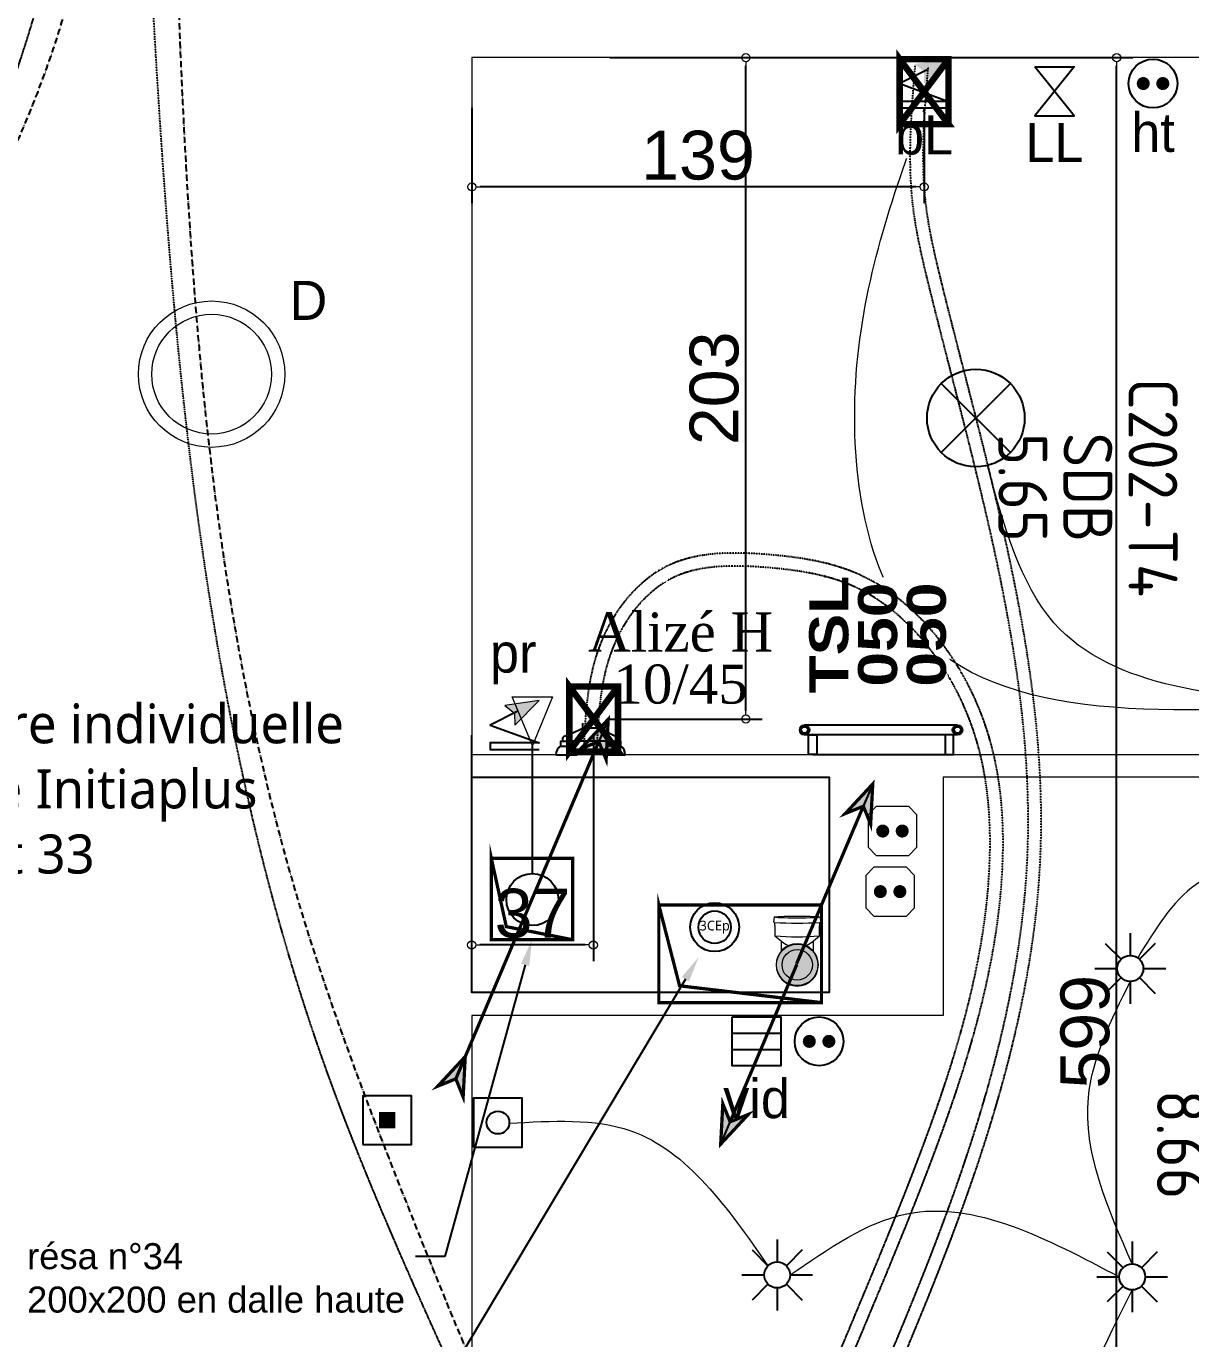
# Model space of a CAD drawing. Header units: millimetres. Extents: x 449410 to 506007, y -379864 to -318775.
# Drawn here: x 468058 to 471638, y -356278 to -352246 of the extents above; entities that cross this region are included whole.
import ezdxf
from ezdxf import colors
from ezdxf.entities.mleader import LeaderData, LeaderLine
from ezdxf.math import Vec2, Vec3

# ---------------------------------------------------------------- set-up
doc = ezdxf.new("R2010")
doc.units = ezdxf.units.MM
doc.set_wipeout_variables(frame=1)
doc.linetypes.add('prlm_ef', pattern=[0.165, 0.1, -0.065])
doc.linetypes.add('prlm_gaz', pattern=[36, 24, -3, 0, -3, 0, -3, 0, -3])
for name, color, linetype, lineweight in [('_GAZELEC-BOITE INCORPO', 36, 'Continuous', 18), ('_GAZELEC-RESERVATION', 1, 'Continuous', 18), ('_GAZELEC-RESERVATION 2', 132, 'Continuous', 18)]:
    doc.layers.add(name, color=color, linetype=linetype, lineweight=lineweight)
for name, color, linetype in [('_GAZELEC-EAU CHAUDE', 1, 'Continuous'), ('GAZ-EU FLECHE', 42, 'Continuous'), ('GAZ-FLECHE VMC', 93, 'Continuous'), ('prlm-CHAUFF', 30, 'Continuous'), ('prlm-CHAUFF-CONV', 20, 'Continuous'), ('prlm-EAU-CHU', 42, 'Continuous'), ('prlm-EAU-EF', 161, 'Continuous'), ('prlm-EAU-EUEV', 25, 'Continuous'), ('prlm-ELEC-CFA', 181, 'Continuous'), ('prlm-ELEC-CFO', 201, 'Continuous'), ('prlm-GAZ', 20, 'Continuous'), ('prlm-GT', 242, 'Continuous'), ('prlm-MOD', 64, 'Continuous'), ('prlm-VMC', 93, 'Continuous')]:
    doc.layers.add(name, color=color, linetype=linetype)
doc.layers.add('prlm-xpoly', color=7, linetype='Continuous', plot=False)
doc.layers.add('prlm-ZEROPLOT', color=254, linetype='Continuous', plot=False)
doc.styles.add('Arial', font='arial.ttf')
doc.styles.add('prlm-chauff', font='trebucbi.ttf', dxfattribs={"height": 18})
doc.styles.add('prlm-chauff-rad', font='ariblk.ttf', dxfattribs={"height": 12})
doc.styles.add('prlm-elec-cfa', font='comic.ttf', dxfattribs={"height": 12})
doc.styles.add('prlm-elec-cfo', font='comic.ttf', dxfattribs={"height": 12})
doc.styles.add('prlm-vmc', font='pala.ttf', dxfattribs={"height": 14})
doc.styles.add('prlm-xpoly', font='isocp.shx', dxfattribs={"height": 15})
doc.styles.get("Standard").update_dxf_attribs({"font": 'arial.ttf'})
doc.dimstyles.new('200', dxfattribs={"dimtxt": 150, "dimasz": 25, "dimexe": 50, "dimexo": 50, "dimgap": 20, "dimtad": 1, "dimdec": 0, "dimlfac": 0.1, "dimdsep": 46, "dimtxsty": 'Arial', "dimblk1": 'DOTBLANK', "dimblk2": 'DOTBLANK', "dimsah": 1, "dimcen": 25, "dimclrd": 5, "dimclre": 5, "dimadec": 0, "dimazin": 0, "dimtfac": 1, "dimtdec": 0, "dimtmove": 0, "dimatfit": 3, "dimldrblk": 'DOTBLANK', "dimfxl": 50, "dimtolj": 1, "dimtzin": 0, "dimarcsym": 0})

# ---------------------------------------------------------------- blocks, each defined once
blk = doc.blocks.new('xi.tsl-050-050')
at = {"layer": 'prlm-CHAUFF-CONV', "linetype": 'ByBlock', "lineweight": -2}
h = blk.add_hatch(color=0, dxfattribs=at)
edge = h.paths.add_edge_path()
edge.add_arc((-23.5, 7.5), 1.5, 0, 360)
edge = h.paths.add_edge_path(flags=17)
edge.add_arc((-23.5, 7.5), 1, 0, 360)
edge = h.paths.add_edge_path()
edge.add_arc((23.5, 7.5), 1.5, 0, 360)
edge = h.paths.add_edge_path(flags=17)
edge.add_arc((23.5, 7.5), 1, 0, 360)
at = {"layer": 'prlm-CHAUFF-CONV', "color": 0, "linetype": 'ByBlock', "lineweight": -2, "flags": 128}
for points in [[(23.5, 9), (-23.5, 9)], [(23.5, 6), (-23.5, 6)]]:
    blk.add_lwpolyline(points, dxfattribs=at)
at = {"layer": 'prlm-CHAUFF-CONV', "color": 0, "linetype": 'ByBlock', "lineweight": -2}
for points in [[(-19.73, 0), (-22.27, 0), (-22.27, 6), (-19.73, 6)], [(19.73, 0), (22.27, 0), (22.27, 6), (19.73, 6)]]:
    blk.add_lwpolyline(points, close=True, dxfattribs=at)
for centre, radius in [((-23.5, 7.5), 1.5), ((-23.5, 7.5), 1), ((23.5, 7.5), 1.5), ((23.5, 7.5), 1)]:
    blk.add_circle(centre, radius, dxfattribs=at)
at = {"layer": 'prlm-ZEROPLOT', "linetype": 'ByBlock', "lineweight": -2, "flags": 128}
blk.add_lwpolyline([(-21, 0), (21, 0)], dxfattribs=at)
blk = doc.blocks.new('xi.be')
at = {"layer": 'prlm-VMC', "color": 0, "linetype": 'ByBlock', "lineweight": 5, "flags": 128}
blk.add_lwpolyline([(-6.17, -15), (6.17, -15), (0, 0)], close=True, dxfattribs=at)
at = {"layer": 'prlm-VMC', "color": 0, "linetype": 'ByBlock', "lineweight": 5}
blk.add_solid([(0, -1), (5.17, -14), (-5.17, -14), (0, -1)], dxfattribs=at)
blk = doc.blocks.new('xi.chu')
at = {"layer": 'prlm-EAU-EUEV', "linetype": 'ByBlock', "lineweight": 5}
blk.add_hatch(color=0, dxfattribs=at).paths.add_polyline_path([(6.5, 0, 1), (-6.5, 0, 1)])
at = {"layer": 'prlm-EAU-EUEV', "color": 0, "linetype": 'ByBlock', "lineweight": 5}
blk.add_circle((0, 0), 6.5, dxfattribs=at)
blk = doc.blocks.new('xi.3cep100-150')
at = {"layer": 'prlm-CHAUFF', "color": 0}
for radius in [7.5, 5]:
    blk.add_circle((0, 0), radius, dxfattribs=at)
at = {"layer": 'prlm-CHAUFF', "color": 0, "insert": (0, 0), "char_height": 3, "width": 9.7815, "attachment_point": 5, "style": 'prlm-chauff'}
blk.add_mtext('3CEp', dxfattribs=at)
blk = doc.blocks.new('xi.cceu1')
at = {"layer": 'prlm-EAU-CHU', "color": 0, "lineweight": 13}
for p, q in [((-4.34, -6.83), (-6.84, -8.91)), ((-4.87, -7.27), (-4.87, -4.09)), ((6.84, -8.91), (4.34, -6.83)), ((4.87, -4.09), (4.87, -7.27)), ((-6.85, -12.09), (-6.97, -12.22)), ((-6.85, -8.92), (-6.85, -12.09)), ((6.85, -12.09), (6.85, -8.92)), ((6.97, -12.22), (6.85, -12.09)), ((-7.25, -13.12), (-6.97, -13.03)), ((-7.25, -13.12), (-7.11, -14.67)), ((-6.97, -12.22), (-6.97, -13.03)), ((6.94, -13.03), (7.25, -13.12)), ((6.97, -13.03), (6.97, -12.22)), ((7.11, -14.67), (7.25, -13.12))]:
    blk.add_line(p, q, dxfattribs=at)
for radius in [6.36, 4.67]:
    blk.add_circle((0, 0), radius, dxfattribs=at)
for centre, radius, start, end in [((-0.73, -11.68), 6.05, 106.1332, 126.5542), ((0.73, -11.68), 6.05, 53.4458, 73.8668), ((0, -87.18), 78.56, 84.9975, 95.0025), ((0.01, -119.65), 106.84, 86.281, 93.7477)]:
    blk.add_arc(centre, radius, start, end, dxfattribs=at)
blk.add_ellipse((0, -14.67), major_axis=(7.1, 0), ratio=0.043635, dxfattribs=at)
blk = doc.blocks.new('xi.LLrob')
at = {"layer": 'prlm-EAU-EF', "color": 0}
blk.add_lwpolyline([(-6, 7.5), (6, 7.5), (-6, -7.5), (6, -7.5)], close=True, dxfattribs=at)
blk = doc.blocks.new('xi.PCHT')
at = {"color": 0, "lineweight": 5}
blk.add_wipeout([(-7.5, -7.5), (7.5, -7.5), (7.5, 7.5), (-7.5, 7.5)], dxfattribs=at).dxf.layer = 'prlm-ELEC-CFO'
at = {"layer": 'prlm-ELEC-CFO', "color": 0, "linetype": 'ByBlock', "lineweight": 5, "const_width": 2}
for points in [[(-4, 0, 1), (-2, 0, 1)], [(2, 0, 1), (4, 0, 1)]]:
    blk.add_lwpolyline(points, format="xyb", close=True, dxfattribs=at)
at = {"layer": 'prlm-ELEC-CFO', "color": 0, "linetype": 'ByBlock', "lineweight": -2}
blk.add_circle((0, 0), 7.5, dxfattribs=at)
blk = doc.blocks.new('xi.PR')
at = {"layer": 'prlm-ELEC-CFO', "lineweight": 5}
blk.add_hatch(color=0, dxfattribs=at).paths.add_polyline_path([(-3, 6), (-0.1, 3.7), (0, 0), (7.5, 7.5)])
at = {"layer": 'prlm-ELEC-CFO', "color": 0}
blk.add_lwpolyline([(0.95, 4.23), (-7.5, 0), (7.5, -5.5), (-7.5, -5.5), (-7.5, -7.5), (7.5, -7.5)], dxfattribs=at)
at = {"layer": 'prlm-ELEC-CFO', "color": 0, "lineweight": 5, "flags": 128}
blk.add_lwpolyline([(-3, 6), (-0.1, 3.7), (0, 0), (7.5, 7.5)], close=True, dxfattribs=at)
blk = doc.blocks.new('xi.PTCE')
at = {"layer": 'prlm-ELEC-CFO', "color": 0}
for points in [[(-10.61, 10.61), (10.61, -10.61)], [(10.61, 10.61), (-10.61, -10.61)]]:
    blk.add_lwpolyline(points, dxfattribs=at)
at = {"layer": 'prlm-ELEC-CFO', "color": 0, "linetype": 'ByBlock'}
blk.add_circle((0, 0), 15, dxfattribs=at)
blk = doc.blocks.new('xi.BL')
at = {"color": 0, "lineweight": 5}
blk.add_wipeout([(-7.5, -7.5), (7.5, -7.5), (7.5, 7.5), (-7.5, 7.5)], dxfattribs=at).dxf.layer = 'prlm-ELEC-CFO'
at = {"layer": 'prlm-ELEC-CFO', "lineweight": 5}
blk.add_hatch(color=0, dxfattribs=at).paths.add_polyline_path([(-3, 6), (-0.1, 3.7), (0, 0), (7.5, 7.5)])
at = {"layer": 'prlm-ELEC-CFO', "color": 0}
blk.add_lwpolyline([(0.95, 4.23), (-7.5, 0), (7.5, -5.5), (-7.5, -5.5), (-7.5, -7.5), (7.5, -7.5)], dxfattribs=at)
blk = doc.blocks.new('xi.dchrob')
at = {"layer": 'prlm-MOD', "color": 161}
for p, q in [((8.16, -2.3), (8.16, 2.3)), ((13.38, 1.16), (13.38, -1.16))]:
    blk.add_line(p, q, dxfattribs=at)
for points in [[(0, 10.66), (0, 4.16)], [(4.19, -5.66), (4.19, 5.66)], [(5.77, 7.56), (8.16, 2.38)], [(5.77, -7.26), (8.16, -2.37)], [(0, -4.16), (0, -10.66)]]:
    blk.add_lwpolyline(points, dxfattribs=at)
for points in [[(2.5, 9.16), (4.19, 9.16), (4.19, 5.66), (2.5, 5.66)], [(13.38, -2.37), (8.16, -2.37), (8.16, 2.38), (13.38, 2.38)], [(2.5, -5.66), (4.19, -5.66), (4.19, -9.16), (2.5, -9.16)]]:
    blk.add_lwpolyline(points, close=True, dxfattribs=at)
for centre, radius, start, end in [((0, 7.41), 3.25, 32.579, 90), ((4.65, 7.56), 1.13, 0, 114.0743), ((0, 7.41), 3.25, 270, 327.421), ((0, -7.41), 3.25, 32.579, 90), ((4.65, -7.26), 1.13, 245.9257, 360), ((0, -7.41), 3.25, 270, 327.421)]:
    blk.add_arc(centre, radius, start, end, dxfattribs=at)
blk = doc.blocks.new('xi.PCGTL')
at = {"layer": 'prlm-ELEC-CFO', "color": 0, "lineweight": 0}
blk.add_lwpolyline([(-7.5, -5), (-5, -7.5), (5, -7.5), (7.5, -5), (7.5, 5), (5, 7.5), (-5, 7.5), (-7.5, 5)], close=True, dxfattribs=at)
at = {"layer": 'prlm-ELEC-CFO', "color": 0, "linetype": 'ByBlock', "lineweight": 5, "const_width": 2}
for points in [[(-4, 0, 1), (-2, 0, 1)], [(2, 0, 1), (4, 0, 1)]]:
    blk.add_lwpolyline(points, format="xyb", close=True, dxfattribs=at)
blk = doc.blocks.new('xi.PC')
at = {"color": 0, "lineweight": 5}
blk.add_wipeout([(-7.5, -7.5), (7.5, -7.5), (7.5, 7.5), (-7.5, 7.5)], dxfattribs=at).dxf.layer = 'prlm-ELEC-CFO'
at = {"layer": 'prlm-ELEC-CFO', "color": 0, "linetype": 'ByBlock', "lineweight": 5, "const_width": 2}
for points in [[(-4, 0, 1), (-2, 0, 1)], [(2, 0, 1), (4, 0, 1)]]:
    blk.add_lwpolyline(points, format="xyb", close=True, dxfattribs=at)
at = {"layer": 'prlm-ELEC-CFO', "color": 0, "linetype": 'ByBlock', "lineweight": -2}
blk.add_circle((0, 0), 7.5, dxfattribs=at)
blk = doc.blocks.new('xi.VID')
at = {"layer": 'prlm-ELEC-CFA', "color": 0, "linetype": 'ByBlock', "lineweight": -2, "flags": 128}
blk.add_lwpolyline([(-7.5, 7.5), (7.5, 7.5), (7.5, -7.5), (-7.5, -7.5)], close=True, dxfattribs=at)
at = {"layer": 'prlm-ELEC-CFA', "color": 0}
for points in [[(-7.5, 2.5), (7.5, 2.5)], [(-7.5, -2.5), (7.5, -2.5)]]:
    blk.add_lwpolyline(points, dxfattribs=at)
blk = doc.blocks.new('xi.BSO')
at = {"layer": 'prlm-ELEC-CFO', "lineweight": 5}
blk.add_hatch(color=0, dxfattribs=at).paths.add_polyline_path([(-2.5, -2.5), (2.5, -2.5), (2.5, 2.5), (-2.5, 2.5)])
at = {"layer": 'prlm-ELEC-CFO', "color": 0, "flags": 128}
blk.add_lwpolyline([(-7.5, -7.5), (7.5, -7.5), (7.5, 7.5), (-7.5, 7.5)], close=True, dxfattribs=at)
blk = doc.blocks.new('xi.BP')
at = {"layer": 'prlm-ELEC-CFO', "color": 0, "flags": 128}
blk.add_lwpolyline([(-7.5, -7.5), (7.5, -7.5), (7.5, 7.5), (-7.5, 7.5)], close=True, dxfattribs=at)
at = {"layer": 'prlm-ELEC-CFO', "color": 0}
blk.add_circle((0, 0), 3.5, dxfattribs=at)
blk = doc.blocks.new('xi.SPOT')
at = {"color": 0, "lineweight": 5}
blk.add_wipeout([(-4, 0), (-2.83, -2.83), (0, -4), (2.83, -2.83), (4, 0), (2.83, 2.83), (0, 4), (-2.83, 2.83)], dxfattribs=at).dxf.layer = 'prlm-ELEC-CFO'
at = {"layer": 'prlm-ELEC-CFO', "color": 0, "linetype": 'ByBlock', "lineweight": -2, "flags": 128}
for points in [[(0, 10.88), (0, 4)], [(-7.69, 7.69), (-2.83, 2.83)], [(7.69, 7.69), (2.83, 2.83)], [(-10.88, 0), (-4, 0)], [(4, 0), (10.88, 0)], [(-2.83, -2.83), (-7.69, -7.69)], [(0, -4), (0, -10.88)], [(2.83, -2.83), (7.69, -7.69)]]:
    blk.add_lwpolyline(points, dxfattribs=at)
at = {"layer": 'prlm-ELEC-CFO', "color": 0, "linetype": 'ByBlock', "lineweight": -2}
blk.add_circle((0, 0), 4, dxfattribs=at)
blk = doc.blocks.new('xi.lumD')
at = {"layer": 'prlm-ELEC-CFO', "color": 0, "linetype": 'ByBlock', "lineweight": 13}
for radius in [22.49, 18.39]:
    blk.add_circle((0, 0), radius, dxfattribs=at)
blk = doc.blocks.new('FLECHE1')
h = blk.add_hatch(color=256)
h.dxf.hatch_style = 1
h.paths.add_polyline_path([(495907.1, -370439.6), (495913.6, -370315.5), (495936.1, -370371.1), (495991.7, -370348.6)])
for p, q in [((495907.1, -370439.6), (496141.3, -369887.2)), ((495913.6, -370315.5), (495907.1, -370439.6)), ((495913.6, -370315.5), (495907.1, -370439.6)), ((495991.7, -370348.6), (495907.1, -370439.6)), ((495907.1, -370439.6), (495991.7, -370348.6)), ((495936.1, -370371.1), (495913.6, -370315.5)), ((495936.1, -370371.1), (495913.6, -370315.5)), ((495936.1, -370371.1), (495991.7, -370348.6)), ((495991.7, -370348.6), (495936.1, -370371.1)), ((495907.1, -370439.6), (495936.1, -370371.1))]:
    blk.add_line(p, q)
at = {"const_width": 10}
for points in [[(495936.1, -370371.1), (496141.3, -369887.2)], [(495907.1, -370439.6), (495913.6, -370315.5), (495936.1, -370371.1), (495991.7, -370348.6), (495907.1, -370439.6)]]:
    blk.add_lwpolyline(points, dxfattribs=at)
blk = doc.blocks.new('FLECHE2')
h = blk.add_hatch(color=256)
h.dxf.hatch_style = 1
h.paths.add_polyline_path([(496271.9, -370023.3), (496278.4, -369899.2), (496300.9, -369954.8), (496356.5, -369932.3)])
at = {"const_width": 10}
for points in [[(496066.7, -370507.2), (496300.9, -369954.8), (496356.5, -369932.3), (496271.9, -370023.3), (496300.9, -369954.8), (496278.4, -369899.2), (496271.9, -370023.3), (496356.5, -369932.3), (496300.9, -369954.8), (496278.4, -369899.2), (496271.9, -370023.3)], [(496271.9, -370023.3), (496278.4, -369899.2), (496300.9, -369954.8), (496356.5, -369932.3), (496271.9, -370023.3)]]:
    blk.add_lwpolyline(points, dxfattribs=at)
blk = doc.blocks.new('_DOTBLANK')
at = {"color": 0, "linetype": 'ByBlock'}
blk.add_line((-0.5, 0), (-1, 0), dxfattribs=at)
blk.add_circle((0, 0), 0.5, dxfattribs=at)
blk = doc.blocks.new('*D117')
at = {"layer": '_GAZELEC-BOITE INCORPO', "color": 5, "lineweight": -2, "transparency": 16777216}
for p, q in [((470243.9, -352342.2), (471459.8, -352342.2)), ((471409.8, -358303.3), (471409.8, -352367.2)), ((470284.5, -358328.3), (471459.8, -358328.3))]:
    blk.add_line(p, q, dxfattribs=at)
at = {"layer": '_GAZELEC-BOITE INCORPO', "color": 5, "lineweight": -2, "transparency": 16777216, "xscale": 25, "yscale": 25, "zscale": 25}
for p, rotation in [((471409.8, -352342.2), 90), ((471409.8, -358328.3), 270)]:
    blk.add_blockref('_DOTBLANK', p, dxfattribs=dict(at, rotation=rotation))
at = {"layer": '_GAZELEC-BOITE INCORPO', "color": 0, "transparency": 16777216, "insert": (471313.2, -355335.3), "char_height": 150, "attachment_point": 5, "rotation": 90, "style": 'Arial'}
blk.add_mtext('\\A1;599', dxfattribs=at)
blk = doc.blocks.new('*D120')
at = {"layer": '_GAZELEC-BOITE INCORPO', "color": 5, "lineweight": -2, "transparency": 16777216}
for p, q in [((469852.2, -352342.3), (470320, -352342.3)), ((470270, -354349.3), (470270, -352367.3)), ((469852.4, -354374.3), (470320, -354374.3))]:
    blk.add_line(p, q, dxfattribs=at)
at = {"layer": '_GAZELEC-BOITE INCORPO', "color": 5, "lineweight": -2, "transparency": 16777216, "xscale": 25, "yscale": 25, "zscale": 25}
for p, rotation in [((470270, -352342.3), 90), ((470270, -354374.3), 270)]:
    blk.add_blockref('_DOTBLANK', p, dxfattribs=dict(at, rotation=rotation))
at = {"layer": '_GAZELEC-BOITE INCORPO', "color": 0, "transparency": 16777216, "insert": (470173.4, -353358.3), "char_height": 150, "attachment_point": 5, "rotation": 90, "style": 'Arial'}
blk.add_mtext('\\A1;203', dxfattribs=at)
blk = doc.blocks.new('*D121')
at = {"layer": '_GAZELEC-BOITE INCORPO', "color": 5, "lineweight": -2, "transparency": 16777216}
for p, q in [((469427.3, -354423.6), (469427.3, -355118.4)), ((469801.4, -354423.5), (469801.4, -355118.4)), ((469776.4, -355068.4), (469452.3, -355068.4))]:
    blk.add_line(p, q, dxfattribs=at)
at = {"layer": '_GAZELEC-BOITE INCORPO', "color": 5, "lineweight": -2, "transparency": 16777216, "xscale": 25, "yscale": 25, "zscale": 25, "rotation": 180}
blk.add_blockref('_DOTBLANK', (469427.3, -355068.4), dxfattribs=at)
at = {"layer": '_GAZELEC-BOITE INCORPO', "color": 5, "lineweight": -2, "transparency": 16777216, "xscale": 25, "yscale": 25, "zscale": 25}
blk.add_blockref('_DOTBLANK', (469801.4, -355068.4), dxfattribs=at)
at = {"layer": '_GAZELEC-BOITE INCORPO', "color": 0, "transparency": 16777216, "insert": (469614.4, -354971.8), "char_height": 150, "attachment_point": 5, "style": 'Arial'}
blk.add_mtext('\\A1;37', dxfattribs=at)
blk = doc.blocks.new('*D122')
at = {"layer": '_GAZELEC-BOITE INCORPO', "color": 5, "lineweight": -2, "transparency": 16777216}
for p, q in [((469428, -352496.8), (469428, -352789.4)), ((470818, -352496.8), (470818, -352789.4)), ((470793, -352739.4), (469453, -352739.4))]:
    blk.add_line(p, q, dxfattribs=at)
at = {"layer": '_GAZELEC-BOITE INCORPO', "color": 5, "lineweight": -2, "transparency": 16777216, "xscale": 25, "yscale": 25, "zscale": 25, "rotation": 180}
blk.add_blockref('_DOTBLANK', (469428, -352739.4), dxfattribs=at)
at = {"layer": '_GAZELEC-BOITE INCORPO', "color": 5, "lineweight": -2, "transparency": 16777216, "xscale": 25, "yscale": 25, "zscale": 25}
blk.add_blockref('_DOTBLANK', (470818, -352739.4), dxfattribs=at)
at = {"layer": '_GAZELEC-BOITE INCORPO', "color": 0, "transparency": 16777216, "insert": (470123, -352642.8), "char_height": 150, "attachment_point": 5, "style": 'Arial'}
blk.add_mtext('\\A1;139', dxfattribs=at)

msp = doc.modelspace()

# ---------------------------------------------------------------- linework, layer by layer
at = {"layer": '_GAZELEC-RESERVATION 2', "const_width": 10}
for points in [[(469487.845, -355052.381), (469487.845, -354927.381), (469487.845, -354802.381), (469737.845, -354802.381), (469737.845, -355052.381), (469487.845, -355052.381), (469487.845, -354802.381), (469533.816, -355012.291), (469737.845, -355052.381)], [(470002.624, -355245.595), (470002.624, -354945.595), (470502.624, -354945.595), (470502.624, -355245.595), (470002.624, -355245.595), (470002.624, -354945.595), (470066.403, -355193.963), (470502.624, -355245.595)]]:
    msp.add_lwpolyline(points, dxfattribs=at)
at = {"layer": 'prlm-ELEC-CFO', "lineweight": 13}
for points in [[(472079.736, -354330.464), (471217.165, -354078.387), (471012.535, -353595.245)], [(472079.737, -354798.622), (471653.82, -354882.287), (471474.607, -355107.842)], [(471457.663, -356048.382), (471322.813, -355537.425), (471451.699, -355180.633)], [(470406.271, -356082.421), (470764.569, -355894.488), (471417.663, -356088.382)], [(471457.663, -356128.382), (471293.405, -356617.6), (471433.808, -357037.856)]]:
    msp.add_spline(points, degree=3, dxfattribs=at)
at = {"layer": 'prlm-GT'}
msp.add_lwpolyline([(469428, -354552.808), (470526.091, -354552.808), (470526.091, -355214.719), (469428, -355214.719)], close=True, dxfattribs=at)
at = {"layer": 'prlm-VMC'}
msp.add_lwpolyline([(469613.903, -354849.077), (469613.903, -354455.768)], dxfattribs=at)
msp.add_circle((469613.903, -354929.077), 80, dxfattribs=at)
at = {"layer": 'prlm-xpoly', "lineweight": 0}
for points in [[(469428, -354482.808), (472065.902, -354482.808), (472065.902, -352341.847), (469428, -352341.846)], [(469428, -356849.285), (470878.307, -356849.285), (470878.45, -359090.285), (472065.902, -359090.268), (472065.902, -358369.875), (472735.876, -358369.875), (472735.876, -356869.866), (472065.918, -356869.866), (472065.902, -354552.808), (470876.066, -354552.808), (470876.086, -355284.721), (469428, -355284.721)]]:
    msp.add_lwpolyline(points, close=True, dxfattribs=at)

# ---------------------------------------------------------------- block references
at = {"layer": 'GAZ-EU FLECHE', "rotation": 180}
msp.add_blockref('FLECHE1', (966567.273, -725013.433), dxfattribs=at)
at = {"layer": 'GAZ-FLECHE VMC', "rotation": 180}
msp.add_blockref('FLECHE2', (965679.565, -725434.643), dxfattribs=at)
at = {"layer": 'prlm-CHAUFF', "ltscale": 50, "xscale": 10, "yscale": 10, "zscale": 10}
msp.add_blockref('xi.3cep100-150', (470174.239, -355013.901), dxfattribs=at)
at = {"layer": 'prlm-CHAUFF-CONV', "xscale": 10, "yscale": 10, "zscale": 10}
msp.add_blockref('xi.tsl-050-050', (470685.507, -354482.808), dxfattribs=at)
at = {"layer": 'prlm-EAU-CHU', "ltscale": 50, "xscale": 10, "yscale": 10, "zscale": 10, "rotation": 180.0000000000032}
msp.add_blockref('xi.cceu1', (470427.982, -355129.598), dxfattribs=at)
at = {"layer": 'prlm-EAU-EF', "xscale": 10, "yscale": 10, "zscale": 10}
msp.add_blockref('xi.LLrob', (471218.835, -352445.567), dxfattribs=at)
at = {"layer": 'prlm-EAU-EUEV', "xscale": -10, "yscale": 10, "zscale": 10, "rotation": 180}
msp.add_blockref('xi.chu', (470427.982, -355129.598), dxfattribs=at)
at = {"layer": 'prlm-ELEC-CFA', "xscale": 10, "yscale": 10, "zscale": 10}
msp.add_blockref('xi.VID', (470303.051, -355364.721), dxfattribs=at)
at = {"layer": 'prlm-ELEC-CFO', "xscale": 10, "yscale": 10, "zscale": 10}
for name, p in [('xi.PTCE', (470976.984, -353449.518)), ('xi.PR', (469559.577, -354392.821)), ('xi.PCGTL', (470720.787, -354718.488)), ('xi.PCGTL', (470713.483, -354904.621)), ('xi.BSO', (469167.657, -355606.901)), ('xi.BP', (469508, -355614.285))]:
    msp.add_blockref(name, p, dxfattribs=at)
at = {"layer": 'prlm-MOD', "xscale": 10, "yscale": 10, "zscale": 10, "rotation": 90.0000000000002}
msp.add_blockref('xi.dchrob', (469792.992, -354484.109), dxfattribs=at)
at = {"layer": 'prlm-VMC', "xscale": -10, "yscale": 10, "zscale": 10, "rotation": 180}
msp.add_blockref('xi.be', (469613.903, -354455.768), dxfattribs=at)

# ---------------------------------------------------------------- texts
at = {"layer": 'prlm-CHAUFF', "insert": (467394.455, -354328.912), "char_height": 120, "width": 1804.18078, "attachment_point": 1, "style": 'prlm-chauff'}
msp.add_mtext('Chaudière individuelle Chappée Initiaplus Compact 33 ', dxfattribs=at)
at = {"layer": 'prlm-ELEC-CFO', "lineweight": 20, "insert": (468925.574, -353028.018), "char_height": 120, "attachment_point": 2, "line_spacing_factor": 0.8, "style": 'prlm-elec-cfo', "bg_fill": 3, "box_fill_scale": 0.95, "bg_fill_color": 256, "bg_fill_transparency": 0}
msp.add_mtext('D', dxfattribs=at)
at = {"layer": 'prlm-xpoly', "lineweight": 20, "char_height": 150, "attachment_point": 5, "rotation": 269.999993, "line_spacing_factor": 0.8, "style": 'prlm-xpoly'}
for s, insert in [('C202-T4\\PSDB\\P5.65', (471321.395, -353663.197)), ('C202-T4\\PENTR\\P8.66', (471808.616, -355681.856))]:
    msp.add_mtext(s, dxfattribs=dict(at, insert=insert))

# ---------------------------------------------------------------- next in the draw order: block references
at = {"layer": 'prlm-ELEC-CFO', "xscale": 10, "yscale": 10, "zscale": 10}
for name, p in [('xi.lumD', (468628, -353314.741)), ('xi.SPOT', (471451.699, -355140.633)), ('xi.PC', (470495.195, -355364.721)), ('xi.SPOT', (471457.663, -356088.382))]:
    msp.add_blockref(name, p, dxfattribs=at)

# ---------------------------------------------------------------- next in the draw order: texts
at = {"layer": 'prlm-EAU-EF', "lineweight": 20, "insert": (471218.835, -352603.031), "char_height": 120, "attachment_point": 5, "line_spacing_factor": 0.8, "style": 'prlm-elec-cfo', "bg_fill": 3, "box_fill_scale": 1.1, "bg_fill_color": 256, "bg_fill_transparency": 0}
msp.add_mtext('LL', dxfattribs=at)
at = {"layer": 'prlm-ELEC-CFA', "lineweight": 20, "insert": (470303.051, -355541.359), "char_height": 120, "attachment_point": 5, "line_spacing_factor": 0.8, "style": 'prlm-elec-cfa', "bg_fill": 3, "box_fill_scale": 1.1, "bg_fill_color": 256, "bg_fill_transparency": 0}
msp.add_mtext('vid', dxfattribs=at)
at = {"layer": 'prlm-ELEC-CFO', "lineweight": 20, "char_height": 120, "attachment_point": 5, "line_spacing_factor": 0.8, "style": 'prlm-elec-cfo', "bg_fill": 3, "box_fill_scale": 1.1, "bg_fill_color": 256, "bg_fill_transparency": 0}
for s, insert in [('ht', (471521.62, -352572.607)), ('pr', (469555.042, -354189.731))]:
    msp.add_mtext(s, dxfattribs=dict(at, insert=insert))
at = {"layer": 'prlm-VMC', "ltscale": 25, "insert": (470069.681, -354187.775), "char_height": 120, "width": 586.14744, "attachment_point": 5, "line_spacing_factor": 0.8, "style": 'prlm-vmc', "bg_fill": 2}
msp.add_mtext('Alizé H 10/45', dxfattribs=at)

# ---------------------------------------------------------------- next in the draw order: linework, layer by layer
at = {"layer": '_GAZELEC-BOITE INCORPO', "const_width": 20}
msp.add_lwpolyline([(469827.373, -354474.28), (469877.373, -354474.273), (469877.345, -354274.28), (469727.345, -354274.294), (469727.373, -354474.294), (469877.373, -354474.273), (469727.345, -354274.294), (469727.379, -354474.294), (469877.345, -354274.28)], dxfattribs=at)
at = {"layer": 'prlm-EAU-EF', "linetype": 'prlm_ef'}
for points in [[(467215.275, -354747.863), (467281.088, -354013.556), (467638.69, -353237.754), (467984.169, -352507.312), (468206.797, -351637.525), (468249.218, -351117.958), (468249.218, -350416.061), (468249.218, -348770.388), (468249.218, -345558.8), (468249.218, -342464.832), (468249.218, -339553.47), (468249.218, -339286.21), (468249.218, -339052.549), (468655.486, -338120.599), (469250.935, -337876.048), (469559.979, -337842.353)], [(470026.309, -358498.764), (470007.268, -358188.641), (469731.037, -357204.373), (468963.476, -355403.22), (468455.817, -352318.479), (468422.492, -351289.642), (468422.492, -350480.599), (468315.157, -349478.891), (468315.157, -348706.788), (468315.157, -347010.159), (468315.157, -345582.377), (468315.157, -342699.352), (468315.157, -339219.465), (468315.157, -339053.969), (468400.422, -338591.69), (468678.502, -338166.837), (469104.908, -337938.003), (469564.388, -337870.389)]]:
    msp.add_spline(points, degree=3, dxfattribs=at)
at = {"layer": 'prlm-ELEC-CFO', "lineweight": 13}
msp.add_spline([(469542.933, -355616.442), (469916.359, -355639.497), (470337.924, -356054.2)], degree=3, dxfattribs=at)
at = {"layer": 'prlm-GAZ', "linetype": 'prlm_gaz', "ltscale": 0.8}
for points in [[(467244.144, -354755.753), (467256.536, -354422.266), (468097.458, -352438.946), (468334.853, -351007.448), (468334.853, -350549.21), (468612.186, -349595.325), (469803.276, -349212.757)], [(470057.889, -358508.059), (470009.105, -357994.349), (469884.085, -357471.067), (469714.611, -357036.703), (469185.925, -355755.242), (468879.107, -354879.301), (468550.015, -352673.982), (468506.176, -350925.546), (468506.176, -350279.216), (468546.476, -349853.645), (468734.011, -349548.481), (469505.78, -349284.32), (469808.21, -349246.068)]]:
    msp.add_spline(points, degree=3, dxfattribs=at)

# ---------------------------------------------------------------- next in the draw order: block references
at = {"layer": 'GAZ-EU FLECHE'}
msp.add_blockref('FLECHE1', (-25714.339, 14759.245), dxfattribs=at)
at = {"layer": 'GAZ-FLECHE VMC', "rotation": 180}
msp.add_blockref('FLECHE1', (965754.205, -724814.581), dxfattribs=at)
at = {"layer": 'prlm-ELEC-CFO', "xscale": 10, "yscale": 10, "zscale": 10}
msp.add_blockref('xi.PCHT', (471521.62, -352421.847), dxfattribs=at)

# ---------------------------------------------------------------- next in the draw order: dimensions: what is measured, and where the dimension line sits
at = {"layer": '_GAZELEC-BOITE INCORPO'}
dim = msp.add_linear_dim(base=(470270.042, -352342.252), p1=(469802.362, -354374.287), p2=(469802.211, -352342.252), angle=90, dimstyle='200', dxfattribs=at)
dim.commit()
dim.dimension.update_dxf_attribs({"geometry": '*D120', "text_midpoint": (470173.405, -353358.27)})
dim = msp.add_linear_dim(base=(469427.338, -355068.444), p1=(469801.372, -354373.545), p2=(469427.338, -354373.568), dimstyle='200', dxfattribs=at)
dim.commit()
dim.dimension.update_dxf_attribs({"geometry": '*D121', "text_midpoint": (469614.355, -354971.807)})

# ---------------------------------------------------------------- next in the draw order: leaders
at = {"layer": '_GAZELEC-RESERVATION', "color": 6}
ml = msp.add_multileader_mtext('Standard', dxfattribs=at)
ml.set_content('résa n°32\\P300x500 en dalle haute', color=6)
ml.set_leader_properties()
ml.build(insert=Vec2(0, 0))
ml.multileader.update_dxf_attribs({"has_text_frame": 1, "arrow_head_size": 80, "scale": 20})
ctx = ml.context
ctx.base_point, ctx.scale, ctx.char_height, ctx.arrow_head_size, ctx.landing_gap_size, ctx.plane_origin = Vec3(465079.364, -355640.813), 20, 80, 80, 40, Vec3(459528.127, -355442.436)
notes = []
notes.append((ctx, [(0, (1, 1, 0), (466401.951, -355640.813), (-1, 0), 89.845, [(0, [(466660.434, -355046.427)], 0, [])])]))
ctx.mtext.insert, ctx.mtext.width, ctx.mtext.flow_direction = Vec3(465119.364, -355600.104), 1568.85041, 5
for ctx, leaders in notes:
    for number, flags, end, landing, length, lines in leaders:
        leader = LeaderData()
        leader.index, (leader.has_last_leader_line, leader.has_dogleg_vector, leader.attachment_direction) = number, flags
        leader.last_leader_point, leader.dogleg_vector, leader.dogleg_length = Vec3(end), Vec3(landing), length
        for number, points, colour, breaks in lines:
            line = LeaderLine()
            line.index, line.vertices, line.color, line.breaks = number, Vec3.list(points), colors.encode_raw_color(colour), breaks
            leader.lines.append(line)
        ctx.leaders.append(leader)

# ---------------------------------------------------------------- next in the draw order: linework, layer by layer
at = {"layer": 'prlm-ELEC-CFO', "lineweight": 13}
msp.add_spline([(472079.736, -354330.464), (470767.248, -354068.244), (470611.638, -353287.23), (470819.58, -352496.847)], degree=3, dxfattribs=at)

# ---------------------------------------------------------------- next in the draw order: block references
at = {"layer": 'prlm-ELEC-CFO', "xscale": 10, "yscale": 10, "zscale": 10}
msp.add_blockref('xi.SPOT', (470366.271, -356082.421), dxfattribs=at)

# ---------------------------------------------------------------- next in the draw order: texts
at = {"layer": 'prlm-CHAUFF-CONV', "lineweight": 20, "insert": (470675.841, -354114.776), "char_height": 120, "width": 328.23602, "attachment_point": 5, "rotation": 89.999993, "line_spacing_factor": 0.75, "style": 'prlm-chauff-rad', "bg_fill": 3, "box_fill_scale": 1.1, "bg_fill_color": 256, "bg_fill_transparency": 0}
msp.add_mtext('TSL\\P050\\P050', dxfattribs=at)
at = {"layer": 'prlm-ELEC-CFO', "lineweight": 20, "insert": (470817.991, -352580.674), "char_height": 120, "attachment_point": 5, "line_spacing_factor": 0.8, "style": 'prlm-elec-cfo', "bg_fill": 3, "box_fill_scale": 1.1, "bg_fill_color": 256, "bg_fill_transparency": 0}
msp.add_mtext('bL', dxfattribs=at)

# ---------------------------------------------------------------- next in the draw order: leaders
at = {"layer": '_GAZELEC-RESERVATION', "color": 6}
ml = msp.add_multileader_mtext('Standard', dxfattribs=at)
ml.set_content('résa n°33\\P200x200 en dalle haute', color=6)
ml.set_leader_properties()
ml.build(insert=Vec2(0, 0))
ml.multileader.update_dxf_attribs({"has_text_frame": 1, "arrow_head_size": 80, "scale": 20})
ctx = ml.context
ctx.base_point, ctx.scale, ctx.char_height, ctx.arrow_head_size, ctx.landing_gap_size, ctx.plane_origin = Vec3(465077.945, -356025.342), 20, 80, 80, 40, Vec3(459528.127, -355826.965)
notes = []
notes.append((ctx, [(0, (1, 1, 0), (466401.951, -356025.342), (-1, 0), 89.845, [(0, [(467443.429, -355052.381)], 0, [])])]))
ctx.mtext.insert, ctx.mtext.width, ctx.mtext.flow_direction = Vec3(465117.945, -355984.66), 1568.85041, 5
ml = msp.add_multileader_mtext('Standard', dxfattribs=at)
ml.set_content('résa n°34\\P200x200 en dalle haute', color=6)
ml.set_leader_properties()
ml.build(insert=Vec2(0, 0))
ml.multileader.update_dxf_attribs({"has_text_frame": 1, "arrow_head_size": 80, "scale": 20})
ctx = ml.context
ctx.base_point, ctx.scale, ctx.char_height, ctx.arrow_head_size, ctx.landing_gap_size, ctx.plane_origin = Vec3(468020.835, -356025.342), 20, 80, 80, 40, Vec3(462471.016, -355826.965)
notes.append((ctx, [(0, (1, 1, 0), (469344.841, -356025.342), (-1, 0), 89.845, [(0, [(469612.845, -355052.381)], 0, [])])]))
ctx.mtext.insert, ctx.mtext.width, ctx.mtext.flow_direction = Vec3(468060.835, -355984.66), 1568.85041, 5
ml = msp.add_multileader_mtext('Standard', dxfattribs=at)
ml.set_content('résa n°35\\P300x500 en dalle haute', color=6)
ml.set_leader_properties()
ml.build(insert=Vec2(0, 0))
ml.multileader.update_dxf_attribs({"has_text_frame": 1, "arrow_head_size": 80, "scale": 20})
ctx = ml.context
ctx.base_point, ctx.scale, ctx.char_height, ctx.arrow_head_size, ctx.landing_gap_size, ctx.plane_origin = Vec3(468022.254, -356410.742), 20, 80, 80, 40, Vec3(462471.016, -356212.365)
notes.append((ctx, [(0, (1, 1, 0), (469344.841, -356410.742), (-1, 0), 89.845, [(0, [(470125.28, -355105.208)], 0, [])])]))
ctx.mtext.insert, ctx.mtext.width, ctx.mtext.flow_direction = Vec3(468062.254, -356370.033), 1568.85041, 5
for ctx, leaders in notes:
    for number, flags, end, landing, length, lines in leaders:
        leader = LeaderData()
        leader.index, (leader.has_last_leader_line, leader.has_dogleg_vector, leader.attachment_direction) = number, flags
        leader.last_leader_point, leader.dogleg_vector, leader.dogleg_length = Vec3(end), Vec3(landing), length
        for number, points, colour, breaks in lines:
            line = LeaderLine()
            line.index, line.vertices, line.color, line.breaks = number, Vec3.list(points), colors.encode_raw_color(colour), breaks
            leader.lines.append(line)
        ctx.leaders.append(leader)

# ---------------------------------------------------------------- next in the draw order: linework, layer by layer
at = {"layer": '_GAZELEC-EAU CHAUDE', "linetype": 'prlm_ef'}
msp.add_open_spline([(470042.26, -358493.705), (470041.272, -358441.395), (470040.28, -358388.901), (470039.753, -358283.652), (470040.219, -358230.898), (470042.745, -358162.332), (470043.456, -358146.604), (470045.138, -358115.178), (470046.107, -358099.478), (470049.393, -358052.418), (470052.087, -358021.098), (470061.597, -357927.301), (470069.843, -357864.991), (470101.269, -357668.834), (470130.673, -357535.852), (470201.169, -357272.345), (470242.261, -357141.818), (470332.023, -356883.455), (470380.695, -356755.617), (470449.081, -356584.229), (470467.267, -356539.398), (470503.898, -356450.118), (470522.342, -356405.661), (470577.803, -356272.656), (470614.944, -356184.476), (470667.305, -356058.383), (470682.953, -356020.468), (470729.44, -355906.611), (470759.824, -355830.552), (470804.332, -355714.48), (470819.217, -355674.824), (470848.116, -355595.269), (470862.132, -355555.368), (470902.423, -355435.234), (470926.942, -355354.569), (470954.752, -355246.668), (470961.205, -355220.1), (470978.825, -355142.323), (470988.875, -355090.9), (471001.232, -355012.761), (471004.928, -354986.187), (471011.62, -354929.645), (471014.472, -354899.667), (471017.689, -354853.54), (471018.594, -354837.411), (471019.892, -354806.434), (471020.321, -354791.586), (471020.759, -354761.924), (471020.768, -354747.106), (471020.102, -354702.718), (471018.737, -354673.216), (471012.908, -354603.131), (471007.447, -354562.695), (470991.563, -354482.76), (470981.143, -354443.26), (470963.089, -354390.518), (470957.984, -354376.756), (470947, -354349.372), (470941.124, -354335.755), (470922.391, -354295.254), (470908.427, -354268.723), (470877.795, -354217.274), (470861.128, -354192.356), (470825.358, -354144.794), (470806.255, -354122.15), (470765.896, -354079.773), (470744.64, -354060.04), (470700.269, -354024.086), (470677.153, -354007.867), (470645.334, -353988.983), (470637.334, -353984.509), (470622.455, -353976.7), (470615.6, -353973.296), (470604.859, -353968.27), (470601.013, -353966.53), (470589.671, -353961.576), (470582.1, -353958.495), (470559.112, -353949.767), (470543.417, -353944.635), (470511.329, -353935.555), (470494.936, -353931.607), (470452.684, -353922.876), (470426.4, -353918.756), (470391.246, -353914.412), (470382.923, -353913.466), (470367.847, -353911.879), (470361.113, -353911.214), (470350.01, -353910.182), (470345.659, -353909.793), (470337.711, -353909.108), (470334.121, -353908.808), (470326.948, -353908.229), (470323.362, -353907.95), (470312.611, -353907.148), (470305.451, -353906.661), (470284.017, -353905.374), (470269.79, -353904.75), (470234.903, -353903.996), (470214.392, -353904.242), (470174.337, -353906.631), (470154.795, -353908.774), (470121.281, -353914.664), (470107.041, -353917.943), (470079.512, -353926.102), (470066.224, -353930.979), (470048.509, -353938.986), (470043.651, -353941.35), (470030.877, -353948.041), (470023.005, -353952.671), (470007.544, -353962.745), (469999.957, -353968.189), (469979.548, -353984.178), (469967.084, -353995.477), (469945.965, -354017.281), (469937.055, -354027.466), (469912.846, -354057.946), (469898.85, -354079.217), (469880.853, -354112.067), (469875.468, -354122.858), (469866.186, -354143.294), (469862.186, -354152.891), (469855.443, -354170.564), (469852.603, -354178.604), (469848.28, -354191.855), (469846.681, -354197.028), (469843.637, -354207.425), (469842.192, -354212.653), (469838.072, -354228.426), (469835.611, -354239.06), (469828.857, -354271.877), (469825.366, -354294.425), (469819.813, -354340.321), (469817.751, -354363.669), (469814.407, -354410.047), (469813.096, -354433.053), (469811.776, -354456.26)], degree=3, knots=[0, 0, 0, 0, 156.70019773, 156.70019773, 313.40039547, 313.40039547, 360.07565337, 360.07565337, 406.75091127, 406.75091127, 500.10142707, 500.10142707, 686.80245867, 686.80245867, 1090.07694583, 1090.07694583, 1493.351433, 1493.351433, 1896.62592016, 1896.62592016, 2040.29129219, 2040.29129219, 2183.95666423, 2183.95666423, 2471.28740829, 2471.28740829, 2594.83345858, 2594.83345858, 2841.92555915, 2841.92555915, 2969.63511791, 2969.63511791, 3097.34467667, 3097.34467667, 3352.76379418, 3352.76379418, 3435.86971732, 3435.86971732, 3595.27991078, 3595.27991078, 3677.19284519, 3677.19284519, 3769.32789375, 3769.32789375, 3818.82771013, 3818.82771013, 3864.36668702, 3864.36668702, 3909.9056639, 3909.9056639, 4000.98361766, 4000.98361766, 4127.4307737, 4127.4307737, 4253.87792974, 4253.87792974, 4298.86845909, 4298.86845909, 4343.85898843, 4343.85898843, 4433.84004713, 4433.84004713, 4523.82110582, 4523.82110582, 4613.80216451, 4613.80216451, 4703.7832232, 4703.7832232, 4793.7642819, 4793.7642819, 4823.55030227, 4823.55030227, 4848.59835136, 4848.59835136, 4862.48036731, 4862.48036731, 4889.34308204, 4889.34308204, 4943.0685115, 4943.0685115, 4996.79394096, 4996.79394096, 5078.90148893, 5078.90148893, 5104.14402889, 5104.14402889, 5124.3363439, 5124.3363439, 5137.28578361, 5137.28578361, 5147.92173751, 5147.92173751, 5158.55769141, 5158.55769141, 5179.82959921, 5179.82959921, 5222.37341482, 5222.37341482, 5285.07895308, 5285.07895308, 5347.78449133, 5347.78449133, 5396.48172362, 5396.48172362, 5445.17895591, 5445.17895591, 5463.97309103, 5463.97309103, 5495.37937071, 5495.37937071, 5526.78565039, 5526.78565039, 5581.8322508, 5581.8322508, 5625.50901059, 5625.50901059, 5707.64663252, 5707.64663252, 5746.57751775, 5746.57751775, 5780.11535736, 5780.11535736, 5807.62775848, 5807.62775848, 5825.12406801, 5825.12406801, 5842.62037753, 5842.62037753, 5877.61299659, 5877.61299659, 5949.48360781, 5949.48360781, 6021.35421903, 6021.35421903, 6090.39838522, 6090.39838522, 6090.39838522, 6090.39838522], dxfattribs=at)
at = {"layer": 'prlm-EAU-EF', "linetype": 'prlm_ef'}
msp.add_spline([(470082.253, -358492.95), (470082.253, -358176.463), (470510.405, -356539.714), (470828.997, -355761.87), (471005.013, -355207.739), (471059.756, -354809.197), (470994.312, -354360.127), (470613.439, -353928.308), (470342.388, -353869.364), (470020.058, -353908.553), (469894.875, -354016.286), (469807.438, -354188.725), (469771.841, -354453.988)], degree=3, dxfattribs=at)

# ---------------------------------------------------------------- next in the draw order: block references
at = {"layer": 'prlm-ELEC-CFO', "xscale": 10, "yscale": 10, "zscale": 10}
msp.add_blockref('xi.BL', (470817.991, -352421.847), dxfattribs=at)

# ---------------------------------------------------------------- next in the draw order: linework, layer by layer
at = {"layer": '_GAZELEC-BOITE INCORPO', "const_width": 20}
msp.add_lwpolyline([(470843.019, -352546.84), (470893.019, -352546.833), (470892.991, -352346.839), (470742.991, -352346.854), (470743.019, -352546.854), (470893.019, -352546.833), (470742.991, -352346.854), (470743.025, -352546.854), (470892.991, -352346.839)], dxfattribs=at)
at = {"layer": '_GAZELEC-EAU CHAUDE', "linetype": 'prlm_ef'}
msp.add_open_spline([(470094.53, -358480.53), (470093.904, -358469.395), (470093.271, -358458.146), (470092.528, -358442.542), (470092.34, -358438.289), (470092.019, -358430.273), (470091.884, -358426.509), (470091.529, -358415.266), (470091.357, -358407.785), (470091.022, -358385.354), (470091.042, -358370.414), (470091.75, -358325.658), (470093.089, -358295.904), (470096.43, -358246.522), (470098.063, -358226.82), (470101.172, -358194.182), (470102.516, -358181.203), (470105.016, -358158.584), (470106.133, -358148.926), (470108.461, -358129.632), (470109.672, -358119.998), (470113.443, -358091.133), (470116.141, -358071.94), (470124.767, -358014.508), (470131.227, -357976.416), (470152.573, -357862.684), (470169.428, -357787.59), (470220.819, -357586.7), (470259.488, -357462.059), (470345.372, -357215.147), (470392.587, -357092.875), (470491.498, -356849.517), (470543.194, -356728.43), (470647.044, -356486.274), (470699.197, -356365.205), (470799.97, -356121.94), (470848.589, -355999.745), (470909.792, -355831.55), (470925.625, -355786.528), (470970.536, -355653.355), (470997.963, -355564.731), (471052.875, -355364.088), (471078.617, -355251.826), (471106.779, -355088.195), (471114.262, -355037.01), (471124.189, -354952.569), (471127.48, -354919.319), (471131.722, -354865.76), (471133.085, -354845.447), (471135.089, -354808.745), (471135.816, -354792.352), (471136.946, -354759.551), (471137.349, -354743.146), (471138.086, -354693.914), (471137.95, -354661.073), (471135.785, -354562.492), (471132.003, -354496.694), (471116.173, -354316.166), (471100.078, -354201.297), (471059.501, -353971.296), (471035.02, -353856.166), (470981.42, -353625.811), (470952.302, -353510.586), (470893.219, -353280.191), (470863.254, -353165.02), (470833.244, -353043.75), (470831.718, -353037.566), (470828.673, -353025.177), (470827.156, -353018.976), (470822.633, -353000.347), (470819.655, -352987.895), (470810.928, -352950.432), (470805.386, -352925.312), (470797.803, -352886.945), (470795.365, -352873.832), (470791.321, -352850.233), (470789.647, -352839.767), (470786.618, -352819.124), (470785.254, -352808.949), (470783.39, -352793.39), (470782.789, -352788.032), (470781.666, -352777.323), (470781.144, -352771.969), (470779.692, -352755.905), (470778.874, -352745.197), (470776.837, -352713.081), (470776.033, -352691.679), (470774.961, -352626.574), (470776.131, -352582.935), (470780.571, -352495.957), (470783.841, -352452.618), (470788.507, -352395.281), (470789.69, -352381.09), (470790.87, -352366.925)], degree=3, knots=[0, 0, 0, 0, 33.45503926, 33.45503926, 45.92007761, 45.92007761, 56.86185347, 56.86185347, 78.6399782, 78.6399782, 122.19622766, 122.19622766, 209.30872658, 209.30872658, 267.42052008, 267.42052008, 305.94057263, 305.94057263, 334.74502854, 334.74502854, 363.54948445, 363.54948445, 421.15839628, 421.15839628, 536.37621992, 536.37621992, 766.8118672, 766.8118672, 1157.91303992, 1157.91303992, 1549.01421264, 1549.01421264, 1940.11538536, 1940.11538536, 2331.21655807, 2331.21655807, 2722.31773079, 2722.31773079, 2864.62802164, 2864.62802164, 3141.62712432, 3141.62712432, 3488.74342099, 3488.74342099, 3646.53402201, 3646.53402201, 3749.0069636, 3749.0069636, 3811.62968253, 3811.62968253, 3862.18289165, 3862.18289165, 3912.73610077, 3912.73610077, 4013.84251901, 4013.84251901, 4216.05535549, 4216.05535549, 4568.07026364, 4568.07026364, 4920.08517178, 4920.08517178, 5272.10007993, 5272.10007993, 5624.11498807, 5624.11498807, 5643.03073692, 5643.03073692, 5661.94648577, 5661.94648577, 5699.77798346, 5699.77798346, 5775.44097885, 5775.44097885, 5814.5145464, 5814.5145464, 5845.47362736, 5845.47362736, 5875.37572521, 5875.37572521, 5891.04238873, 5891.04238873, 5906.70905225, 5906.70905225, 5938.04237928, 5938.04237928, 6000.70903335, 6000.70903335, 6128.8500928, 6128.8500928, 6256.99115225, 6256.99115225, 6299.23026967, 6299.23026967, 6299.23026967, 6299.23026967], dxfattribs=at)
at = {"layer": 'prlm-EAU-EF', "linetype": 'prlm_ef'}
msp.add_spline([(470134.467, -358478.284), (470131.93, -358426.959), (470144.682, -358163.934), (470974.163, -355767.717), (471174.702, -354816.477), (470872.176, -353034.551), (470823.261, -352789.857), (470830.732, -352370.247)], degree=3, dxfattribs=at)

# ---------------------------------------------------------------- next in the draw order: dimensions: what is measured, and where the dimension line sits
at = {"layer": '_GAZELEC-BOITE INCORPO'}
dim = msp.add_linear_dim(base=(471409.789, -352342.228), p1=(470234.463, -358328.283), p2=(470193.93, -352342.228), angle=90, dimstyle='200', dxfattribs=at)
dim.commit()
dim.dimension.update_dxf_attribs({"geometry": '*D117', "text_midpoint": (471313.203, -355335.256)})
dim = msp.add_linear_dim(base=(469428, -352739.42), p1=(470818.005, -352446.843), p2=(469428, -352446.843), dimstyle='200', dxfattribs=at)
dim.commit()
dim.dimension.update_dxf_attribs({"geometry": '*D122', "text_midpoint": (470123.003, -352642.783)})

doc.saveas('drawing.dxf')
